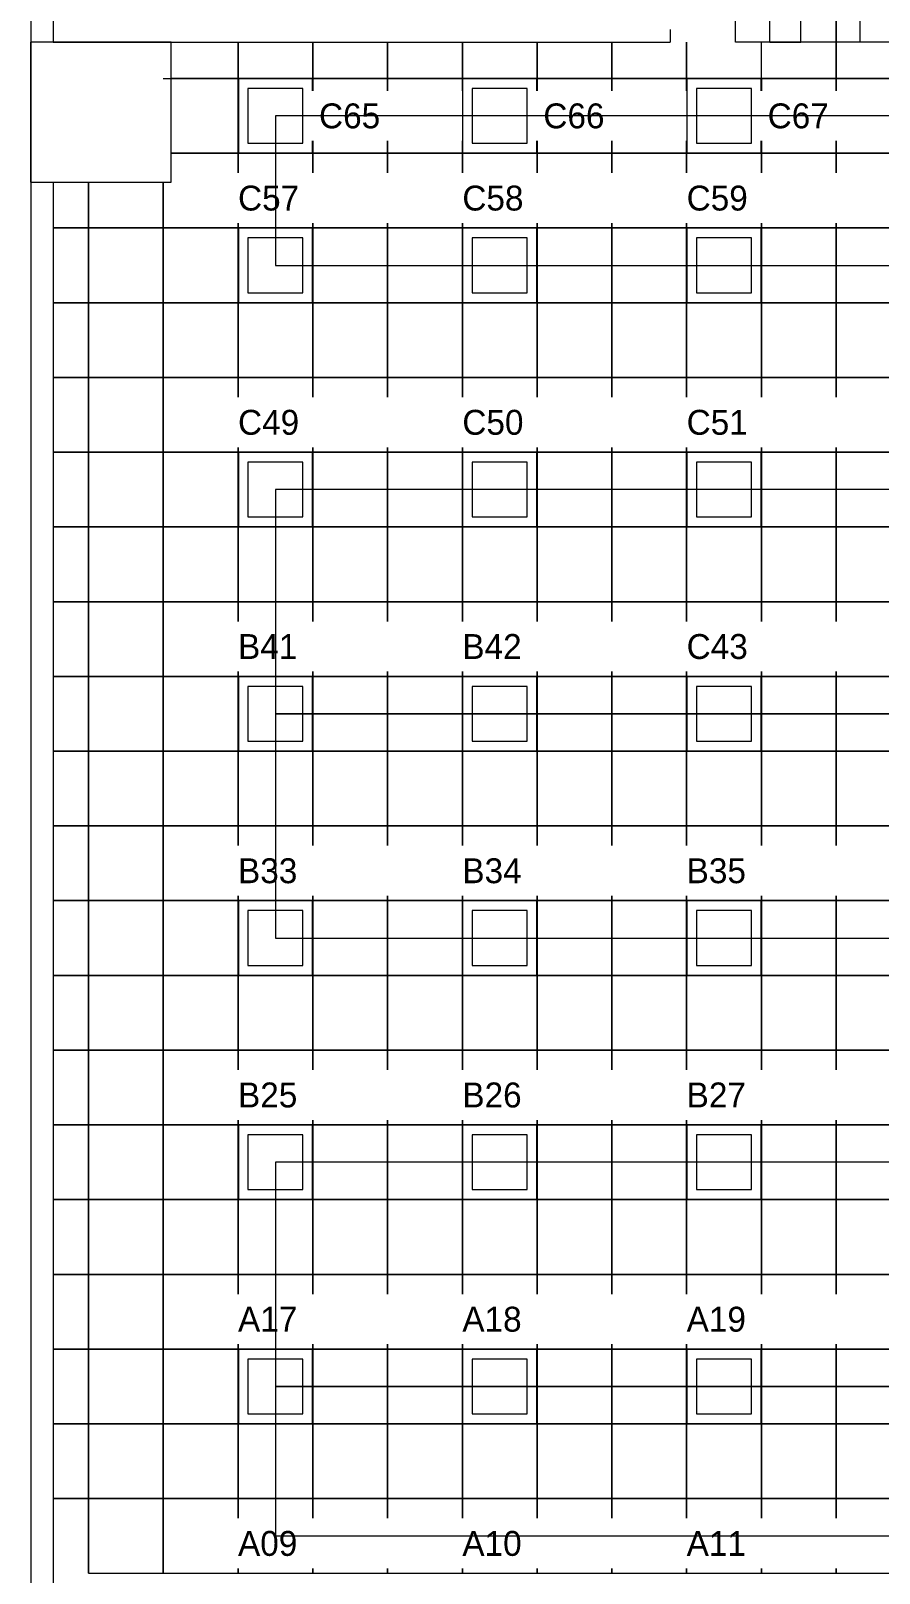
# Model space of a CAD drawing. Header units: millimetres. Extents: x 6000 to 109346, y -40506 to 46154.
# Drawn here: x 64346 to 71153, y 19197 to 31578 of the extents above; entities that cross this region are included whole.
import ezdxf

# ---------------------------------------------------------------- set-up
doc = ezdxf.new("R2010")
doc.units = ezdxf.units.MM
doc.layers.add('ARCH', color=7, linetype='Continuous', lineweight=5, true_color=0xa0a0a0)
doc.layers.add('Ceiling Grid', color=7, linetype='Continuous', lineweight=5, true_color=0xd2d2d2)
for name, color, linetype in [('E-LIGHT-ROUTE-A', 1, 'Continuous'), ('E-LIGHT-ROUTE-B', 2, 'Continuous'), ('E-LIGHT-ROUTE-C', 3, 'Continuous'), ('E-LIGHT-ROUTE-D', 4, 'Continuous'), ('E-LIGHT-ROUTE-E', 5, 'Continuous'), ('E-OFFICE-WORK', 7, 'Continuous')]:
    doc.layers.add(name, color=color, linetype=linetype)

msp = doc.modelspace()

# ---------------------------------------------------------------- linework, layer by layer
at = {"layer": 'ARCH', "linetype": 'ByBlock', "lineweight": 9}
for p, q in [((64345.9, 38775.6), (64345.9, 15925.6)), ((64525.9, 38775.6), (64525.9, 31488.1)), ((64525.9, 30363.1), (64525.9, 17525.6))]:
    msp.add_line(p, q, dxfattribs=at)
at = {"layer": 'ARCH', "lineweight": 15}
for p, q in [((70525.9, 31488.1), (70525.9, 36595.6)), ((70275.2, 31488.1), (70275.2, 32388.1)), ((69475.2, 31588.1), (69475.2, 31488.1)), ((64345.9, 30363.1), (64345.9, 31488.1)), ((64525.9, 31488.1), (69475.2, 31488.1)), ((70275.2, 31488.1), (70525.9, 31488.1))]:
    msp.add_line(p, q, dxfattribs=at)
msp.add_lwpolyline([(64345.9, 30363.1), (65470.9, 30363.1), (65470.9, 31488.1), (64345.9, 31488.1)], close=True, dxfattribs=at)
at = {"layer": 'Ceiling Grid', "lineweight": 15}
for p, q in [((70808.4, 31195.6), (70808.4, 31795.6)), ((66008.4, 31195.6), (66008.4, 31488.1)), ((66008.4, 31488.1), (66008.4, 31195.6)), ((66608.4, 31195.6), (66608.4, 31488.1)), ((66608.4, 31488.1), (66608.4, 31195.6)), ((67208.4, 31195.6), (67208.4, 31488.1)), ((67208.4, 31488.1), (67208.4, 31195.6)), ((67808.4, 31195.6), (67808.4, 31488.1)), ((67808.4, 31488.1), (67808.4, 31195.6)), ((68408.4, 31195.6), (68408.4, 31488.1)), ((68408.4, 31488.1), (68408.4, 31195.6)), ((69008.4, 31195.6), (69008.4, 31488.1)), ((69008.4, 31488.1), (69008.4, 31195.6)), ((69608.4, 31195.6), (69608.4, 31488.1)), ((69608.4, 31488.1), (69608.4, 31195.6)), ((70208.4, 31195.6), (70208.4, 31488.1)), ((65408.4, 31195.6), (66008.4, 31195.6)), ((66008.4, 31195.6), (65470.9, 31195.6)), ((66008.4, 31195.6), (66608.4, 31195.6)), ((66008.4, 30595.6), (66008.4, 31195.6)), ((66608.4, 31195.6), (67208.4, 31195.6)), ((67208.4, 31195.6), (67808.4, 31195.6)), ((67808.4, 31195.6), (68408.4, 31195.6)), ((68408.4, 31195.6), (69008.4, 31195.6)), ((69008.4, 31195.6), (69608.4, 31195.6)), ((69608.4, 31195.6), (70208.4, 31195.6)), ((70208.4, 31195.6), (70808.4, 31195.6)), ((65470.9, 30595.6), (66008.4, 30595.6)), ((64808.4, 29995.6), (64808.4, 30363.1)), ((64808.4, 30363.1), (64808.4, 29995.6)), ((65408.4, 29995.6), (65408.4, 30363.1)), ((64525.9, 29995.6), (64808.4, 29995.6)), ((64808.4, 29995.6), (64525.9, 29995.6)), ((64808.4, 29995.6), (65408.4, 29995.6)), ((64808.4, 29395.6), (64808.4, 29995.6)), ((64808.4, 29395.6), (64525.9, 29395.6)), ((64525.9, 29395.6), (64808.4, 29395.6)), ((64808.4, 28795.6), (64808.4, 29395.6)), ((64808.4, 28795.6), (64525.9, 28795.6)), ((64525.9, 28795.6), (64808.4, 28795.6)), ((64808.4, 28195.6), (64808.4, 28795.6)), ((64808.4, 28195.6), (64525.9, 28195.6)), ((64525.9, 28195.6), (64808.4, 28195.6)), ((64808.4, 27595.6), (64808.4, 28195.6)), ((64808.4, 27595.6), (64525.9, 27595.6)), ((64525.9, 27595.6), (64808.4, 27595.6)), ((64808.4, 26995.6), (64808.4, 27595.6)), ((64808.4, 26995.6), (64525.9, 26995.6)), ((64525.9, 26995.6), (64808.4, 26995.6)), ((64808.4, 26395.6), (64808.4, 26995.6)), ((64808.4, 26395.6), (64525.9, 26395.6)), ((64525.9, 26395.6), (64808.4, 26395.6)), ((64808.4, 25795.6), (64808.4, 26395.6)), ((64808.4, 25795.6), (64525.9, 25795.6)), ((64525.9, 25795.6), (64808.4, 25795.6)), ((64808.4, 25195.6), (64808.4, 25795.6)), ((64808.4, 25195.6), (64525.9, 25195.6)), ((64525.9, 25195.6), (64808.4, 25195.6)), ((64808.4, 24595.6), (64808.4, 25195.6)), ((64808.4, 24595.6), (64525.9, 24595.6)), ((64525.9, 24595.6), (64808.4, 24595.6)), ((64808.4, 23995.6), (64808.4, 24595.6)), ((64808.4, 23995.6), (64525.9, 23995.6)), ((64525.9, 23995.6), (64808.4, 23995.6)), ((64808.4, 23395.6), (64808.4, 23995.6)), ((64808.4, 23395.6), (64525.9, 23395.6)), ((64525.9, 23395.6), (64808.4, 23395.6)), ((64808.4, 22795.6), (64808.4, 23395.6)), ((64808.4, 22795.6), (64525.9, 22795.6)), ((64525.9, 22795.6), (64808.4, 22795.6)), ((64808.4, 22195.6), (64808.4, 22795.6)), ((64808.4, 22195.6), (64525.9, 22195.6)), ((64525.9, 22195.6), (64808.4, 22195.6)), ((64808.4, 21595.6), (64808.4, 22195.6)), ((64808.4, 21595.6), (64525.9, 21595.6)), ((64525.9, 21595.6), (64808.4, 21595.6)), ((64808.4, 20995.6), (64808.4, 21595.6)), ((64808.4, 20995.6), (64525.9, 20995.6)), ((64525.9, 20995.6), (64808.4, 20995.6)), ((64808.4, 20395.6), (64808.4, 20995.6)), ((64808.4, 20395.6), (64525.9, 20395.6)), ((64525.9, 20395.6), (64808.4, 20395.6)), ((64808.4, 19795.6), (64808.4, 20395.6)), ((64808.4, 19795.6), (64525.9, 19795.6)), ((64525.9, 19795.6), (64808.4, 19795.6)), ((64808.4, 19195.6), (64808.4, 19795.6))]:
    msp.add_line(p, q, dxfattribs=at)
for points in [[(71408.4, 31795.6), (70808.4, 31795.6), (70808.4, 31195.6), (71408.4, 31195.6)], [(66608.4, 31195.6), (66008.4, 31195.6), (66008.4, 30595.6), (66608.4, 30595.6)], [(67208.4, 31195.6), (66608.4, 31195.6), (66608.4, 30595.6), (67208.4, 30595.6)], [(67808.4, 31195.6), (67208.4, 31195.6), (67208.4, 30595.6), (67808.4, 30595.6)], [(68408.4, 31195.6), (67808.4, 31195.6), (67808.4, 30595.6), (68408.4, 30595.6)], [(69008.4, 31195.6), (68408.4, 31195.6), (68408.4, 30595.6), (69008.4, 30595.6)], [(69608.4, 31195.6), (69008.4, 31195.6), (69008.4, 30595.6), (69608.4, 30595.6)], [(70208.4, 31195.6), (69608.4, 31195.6), (69608.4, 30595.6), (70208.4, 30595.6)], [(70808.4, 31195.6), (70208.4, 31195.6), (70208.4, 30595.6), (70808.4, 30595.6)], [(71408.4, 31195.6), (70808.4, 31195.6), (70808.4, 30595.6), (71408.4, 30595.6)], [(66608.4, 30595.6), (66008.4, 30595.6), (66008.4, 29995.6), (66608.4, 29995.6)], [(67208.4, 30595.6), (66608.4, 30595.6), (66608.4, 29995.6), (67208.4, 29995.6)], [(67808.4, 30595.6), (67208.4, 30595.6), (67208.4, 29995.6), (67808.4, 29995.6)], [(68408.4, 30595.6), (67808.4, 30595.6), (67808.4, 29995.6), (68408.4, 29995.6)], [(69008.4, 30595.6), (68408.4, 30595.6), (68408.4, 29995.6), (69008.4, 29995.6)], [(69608.4, 30595.6), (69008.4, 30595.6), (69008.4, 29995.6), (69608.4, 29995.6)], [(70208.4, 30595.6), (69608.4, 30595.6), (69608.4, 29995.6), (70208.4, 29995.6)], [(70808.4, 30595.6), (70208.4, 30595.6), (70208.4, 29995.6), (70808.4, 29995.6)], [(71408.4, 30595.6), (70808.4, 30595.6), (70808.4, 29995.6), (71408.4, 29995.6)], [(65408.4, 29995.6), (64808.4, 29995.6), (64808.4, 29395.6), (65408.4, 29395.6)], [(66008.4, 29995.6), (65408.4, 29995.6), (65408.4, 29395.6), (66008.4, 29395.6)], [(66608.4, 29995.6), (66008.4, 29995.6), (66008.4, 29395.6), (66608.4, 29395.6)], [(67208.4, 29995.6), (66608.4, 29995.6), (66608.4, 29395.6), (67208.4, 29395.6)], [(67808.4, 29995.6), (67208.4, 29995.6), (67208.4, 29395.6), (67808.4, 29395.6)], [(68408.4, 29995.6), (67808.4, 29995.6), (67808.4, 29395.6), (68408.4, 29395.6)], [(69008.4, 29995.6), (68408.4, 29995.6), (68408.4, 29395.6), (69008.4, 29395.6)], [(69608.4, 29995.6), (69008.4, 29995.6), (69008.4, 29395.6), (69608.4, 29395.6)], [(70208.4, 29995.6), (69608.4, 29995.6), (69608.4, 29395.6), (70208.4, 29395.6)], [(70808.4, 29995.6), (70208.4, 29995.6), (70208.4, 29395.6), (70808.4, 29395.6)], [(71408.4, 29995.6), (70808.4, 29995.6), (70808.4, 29395.6), (71408.4, 29395.6)], [(65408.4, 29395.6), (64808.4, 29395.6), (64808.4, 28795.6), (65408.4, 28795.6)], [(66008.4, 29395.6), (65408.4, 29395.6), (65408.4, 28795.6), (66008.4, 28795.6)], [(66608.4, 29395.6), (66008.4, 29395.6), (66008.4, 28795.6), (66608.4, 28795.6)], [(67208.4, 29395.6), (66608.4, 29395.6), (66608.4, 28795.6), (67208.4, 28795.6)], [(67808.4, 29395.6), (67208.4, 29395.6), (67208.4, 28795.6), (67808.4, 28795.6)], [(68408.4, 29395.6), (67808.4, 29395.6), (67808.4, 28795.6), (68408.4, 28795.6)], [(69008.4, 29395.6), (68408.4, 29395.6), (68408.4, 28795.6), (69008.4, 28795.6)], [(69608.4, 29395.6), (69008.4, 29395.6), (69008.4, 28795.6), (69608.4, 28795.6)], [(70208.4, 29395.6), (69608.4, 29395.6), (69608.4, 28795.6), (70208.4, 28795.6)], [(70808.4, 29395.6), (70208.4, 29395.6), (70208.4, 28795.6), (70808.4, 28795.6)], [(71408.4, 29395.6), (70808.4, 29395.6), (70808.4, 28795.6), (71408.4, 28795.6)], [(65408.4, 28795.6), (64808.4, 28795.6), (64808.4, 28195.6), (65408.4, 28195.6)], [(66008.4, 28795.6), (65408.4, 28795.6), (65408.4, 28195.6), (66008.4, 28195.6)], [(66608.4, 28795.6), (66008.4, 28795.6), (66008.4, 28195.6), (66608.4, 28195.6)], [(67208.4, 28795.6), (66608.4, 28795.6), (66608.4, 28195.6), (67208.4, 28195.6)], [(67808.4, 28795.6), (67208.4, 28795.6), (67208.4, 28195.6), (67808.4, 28195.6)], [(68408.4, 28795.6), (67808.4, 28795.6), (67808.4, 28195.6), (68408.4, 28195.6)], [(69008.4, 28795.6), (68408.4, 28795.6), (68408.4, 28195.6), (69008.4, 28195.6)], [(69608.4, 28795.6), (69008.4, 28795.6), (69008.4, 28195.6), (69608.4, 28195.6)], [(70208.4, 28795.6), (69608.4, 28795.6), (69608.4, 28195.6), (70208.4, 28195.6)], [(70808.4, 28795.6), (70208.4, 28795.6), (70208.4, 28195.6), (70808.4, 28195.6)], [(71408.4, 28795.6), (70808.4, 28795.6), (70808.4, 28195.6), (71408.4, 28195.6)], [(65408.4, 28195.6), (64808.4, 28195.6), (64808.4, 27595.6), (65408.4, 27595.6)], [(66008.4, 28195.6), (65408.4, 28195.6), (65408.4, 27595.6), (66008.4, 27595.6)], [(66608.4, 28195.6), (66008.4, 28195.6), (66008.4, 27595.6), (66608.4, 27595.6)], [(67208.4, 28195.6), (66608.4, 28195.6), (66608.4, 27595.6), (67208.4, 27595.6)], [(67808.4, 28195.6), (67208.4, 28195.6), (67208.4, 27595.6), (67808.4, 27595.6)], [(68408.4, 28195.6), (67808.4, 28195.6), (67808.4, 27595.6), (68408.4, 27595.6)], [(69008.4, 28195.6), (68408.4, 28195.6), (68408.4, 27595.6), (69008.4, 27595.6)], [(69608.4, 28195.6), (69008.4, 28195.6), (69008.4, 27595.6), (69608.4, 27595.6)], [(70208.4, 28195.6), (69608.4, 28195.6), (69608.4, 27595.6), (70208.4, 27595.6)], [(70808.4, 28195.6), (70208.4, 28195.6), (70208.4, 27595.6), (70808.4, 27595.6)], [(71408.4, 28195.6), (70808.4, 28195.6), (70808.4, 27595.6), (71408.4, 27595.6)], [(65408.4, 27595.6), (64808.4, 27595.6), (64808.4, 26995.6), (65408.4, 26995.6)], [(66008.4, 27595.6), (65408.4, 27595.6), (65408.4, 26995.6), (66008.4, 26995.6)], [(66608.4, 27595.6), (66008.4, 27595.6), (66008.4, 26995.6), (66608.4, 26995.6)], [(67208.4, 27595.6), (66608.4, 27595.6), (66608.4, 26995.6), (67208.4, 26995.6)], [(67808.4, 27595.6), (67208.4, 27595.6), (67208.4, 26995.6), (67808.4, 26995.6)], [(68408.4, 27595.6), (67808.4, 27595.6), (67808.4, 26995.6), (68408.4, 26995.6)], [(69008.4, 27595.6), (68408.4, 27595.6), (68408.4, 26995.6), (69008.4, 26995.6)], [(69608.4, 27595.6), (69008.4, 27595.6), (69008.4, 26995.6), (69608.4, 26995.6)], [(70208.4, 27595.6), (69608.4, 27595.6), (69608.4, 26995.6), (70208.4, 26995.6)], [(70808.4, 27595.6), (70208.4, 27595.6), (70208.4, 26995.6), (70808.4, 26995.6)], [(71408.4, 27595.6), (70808.4, 27595.6), (70808.4, 26995.6), (71408.4, 26995.6)], [(65408.4, 26995.6), (64808.4, 26995.6), (64808.4, 26395.6), (65408.4, 26395.6)], [(66008.4, 26995.6), (65408.4, 26995.6), (65408.4, 26395.6), (66008.4, 26395.6)], [(66608.4, 26995.6), (66008.4, 26995.6), (66008.4, 26395.6), (66608.4, 26395.6)], [(67208.4, 26995.6), (66608.4, 26995.6), (66608.4, 26395.6), (67208.4, 26395.6)], [(67808.4, 26995.6), (67208.4, 26995.6), (67208.4, 26395.6), (67808.4, 26395.6)], [(68408.4, 26995.6), (67808.4, 26995.6), (67808.4, 26395.6), (68408.4, 26395.6)], [(69008.4, 26995.6), (68408.4, 26995.6), (68408.4, 26395.6), (69008.4, 26395.6)], [(69608.4, 26995.6), (69008.4, 26995.6), (69008.4, 26395.6), (69608.4, 26395.6)], [(70208.4, 26995.6), (69608.4, 26995.6), (69608.4, 26395.6), (70208.4, 26395.6)], [(70808.4, 26995.6), (70208.4, 26995.6), (70208.4, 26395.6), (70808.4, 26395.6)], [(71408.4, 26995.6), (70808.4, 26995.6), (70808.4, 26395.6), (71408.4, 26395.6)], [(65408.4, 26395.6), (64808.4, 26395.6), (64808.4, 25795.6), (65408.4, 25795.6)], [(66008.4, 26395.6), (65408.4, 26395.6), (65408.4, 25795.6), (66008.4, 25795.6)], [(66608.4, 26395.6), (66008.4, 26395.6), (66008.4, 25795.6), (66608.4, 25795.6)], [(67208.4, 26395.6), (66608.4, 26395.6), (66608.4, 25795.6), (67208.4, 25795.6)], [(67808.4, 26395.6), (67208.4, 26395.6), (67208.4, 25795.6), (67808.4, 25795.6)], [(68408.4, 26395.6), (67808.4, 26395.6), (67808.4, 25795.6), (68408.4, 25795.6)], [(69008.4, 26395.6), (68408.4, 26395.6), (68408.4, 25795.6), (69008.4, 25795.6)], [(69608.4, 26395.6), (69008.4, 26395.6), (69008.4, 25795.6), (69608.4, 25795.6)], [(70208.4, 26395.6), (69608.4, 26395.6), (69608.4, 25795.6), (70208.4, 25795.6)], [(70808.4, 26395.6), (70208.4, 26395.6), (70208.4, 25795.6), (70808.4, 25795.6)], [(71408.4, 26395.6), (70808.4, 26395.6), (70808.4, 25795.6), (71408.4, 25795.6)], [(65408.4, 25795.6), (64808.4, 25795.6), (64808.4, 25195.6), (65408.4, 25195.6)], [(66008.4, 25795.6), (65408.4, 25795.6), (65408.4, 25195.6), (66008.4, 25195.6)], [(66608.4, 25795.6), (66008.4, 25795.6), (66008.4, 25195.6), (66608.4, 25195.6)], [(67208.4, 25795.6), (66608.4, 25795.6), (66608.4, 25195.6), (67208.4, 25195.6)], [(67808.4, 25795.6), (67208.4, 25795.6), (67208.4, 25195.6), (67808.4, 25195.6)], [(68408.4, 25795.6), (67808.4, 25795.6), (67808.4, 25195.6), (68408.4, 25195.6)], [(69008.4, 25795.6), (68408.4, 25795.6), (68408.4, 25195.6), (69008.4, 25195.6)], [(69608.4, 25795.6), (69008.4, 25795.6), (69008.4, 25195.6), (69608.4, 25195.6)], [(70208.4, 25795.6), (69608.4, 25795.6), (69608.4, 25195.6), (70208.4, 25195.6)], [(70808.4, 25795.6), (70208.4, 25795.6), (70208.4, 25195.6), (70808.4, 25195.6)], [(71408.4, 25795.6), (70808.4, 25795.6), (70808.4, 25195.6), (71408.4, 25195.6)], [(65408.4, 25195.6), (64808.4, 25195.6), (64808.4, 24595.6), (65408.4, 24595.6)], [(66008.4, 25195.6), (65408.4, 25195.6), (65408.4, 24595.6), (66008.4, 24595.6)], [(66608.4, 25195.6), (66008.4, 25195.6), (66008.4, 24595.6), (66608.4, 24595.6)], [(67208.4, 25195.6), (66608.4, 25195.6), (66608.4, 24595.6), (67208.4, 24595.6)], [(67808.4, 25195.6), (67208.4, 25195.6), (67208.4, 24595.6), (67808.4, 24595.6)], [(68408.4, 25195.6), (67808.4, 25195.6), (67808.4, 24595.6), (68408.4, 24595.6)], [(69008.4, 25195.6), (68408.4, 25195.6), (68408.4, 24595.6), (69008.4, 24595.6)], [(69608.4, 25195.6), (69008.4, 25195.6), (69008.4, 24595.6), (69608.4, 24595.6)], [(70208.4, 25195.6), (69608.4, 25195.6), (69608.4, 24595.6), (70208.4, 24595.6)], [(70808.4, 25195.6), (70208.4, 25195.6), (70208.4, 24595.6), (70808.4, 24595.6)], [(71408.4, 25195.6), (70808.4, 25195.6), (70808.4, 24595.6), (71408.4, 24595.6)], [(65408.4, 24595.6), (64808.4, 24595.6), (64808.4, 23995.6), (65408.4, 23995.6)], [(66008.4, 24595.6), (65408.4, 24595.6), (65408.4, 23995.6), (66008.4, 23995.6)], [(66608.4, 24595.6), (66008.4, 24595.6), (66008.4, 23995.6), (66608.4, 23995.6)], [(67208.4, 24595.6), (66608.4, 24595.6), (66608.4, 23995.6), (67208.4, 23995.6)], [(67808.4, 24595.6), (67208.4, 24595.6), (67208.4, 23995.6), (67808.4, 23995.6)], [(68408.4, 24595.6), (67808.4, 24595.6), (67808.4, 23995.6), (68408.4, 23995.6)], [(69008.4, 24595.6), (68408.4, 24595.6), (68408.4, 23995.6), (69008.4, 23995.6)], [(69608.4, 24595.6), (69008.4, 24595.6), (69008.4, 23995.6), (69608.4, 23995.6)], [(70208.4, 24595.6), (69608.4, 24595.6), (69608.4, 23995.6), (70208.4, 23995.6)], [(70808.4, 24595.6), (70208.4, 24595.6), (70208.4, 23995.6), (70808.4, 23995.6)], [(71408.4, 24595.6), (70808.4, 24595.6), (70808.4, 23995.6), (71408.4, 23995.6)], [(65408.4, 23995.6), (64808.4, 23995.6), (64808.4, 23395.6), (65408.4, 23395.6)], [(66008.4, 23995.6), (65408.4, 23995.6), (65408.4, 23395.6), (66008.4, 23395.6)], [(66608.4, 23995.6), (66008.4, 23995.6), (66008.4, 23395.6), (66608.4, 23395.6)], [(67208.4, 23995.6), (66608.4, 23995.6), (66608.4, 23395.6), (67208.4, 23395.6)], [(67808.4, 23995.6), (67208.4, 23995.6), (67208.4, 23395.6), (67808.4, 23395.6)], [(68408.4, 23995.6), (67808.4, 23995.6), (67808.4, 23395.6), (68408.4, 23395.6)], [(69008.4, 23995.6), (68408.4, 23995.6), (68408.4, 23395.6), (69008.4, 23395.6)], [(69608.4, 23995.6), (69008.4, 23995.6), (69008.4, 23395.6), (69608.4, 23395.6)], [(70208.4, 23995.6), (69608.4, 23995.6), (69608.4, 23395.6), (70208.4, 23395.6)], [(70808.4, 23995.6), (70208.4, 23995.6), (70208.4, 23395.6), (70808.4, 23395.6)], [(71408.4, 23995.6), (70808.4, 23995.6), (70808.4, 23395.6), (71408.4, 23395.6)], [(65408.4, 23395.6), (64808.4, 23395.6), (64808.4, 22795.6), (65408.4, 22795.6)], [(66008.4, 23395.6), (65408.4, 23395.6), (65408.4, 22795.6), (66008.4, 22795.6)], [(66608.4, 23395.6), (66008.4, 23395.6), (66008.4, 22795.6), (66608.4, 22795.6)], [(67208.4, 23395.6), (66608.4, 23395.6), (66608.4, 22795.6), (67208.4, 22795.6)], [(67808.4, 23395.6), (67208.4, 23395.6), (67208.4, 22795.6), (67808.4, 22795.6)], [(68408.4, 23395.6), (67808.4, 23395.6), (67808.4, 22795.6), (68408.4, 22795.6)], [(69008.4, 23395.6), (68408.4, 23395.6), (68408.4, 22795.6), (69008.4, 22795.6)], [(69608.4, 23395.6), (69008.4, 23395.6), (69008.4, 22795.6), (69608.4, 22795.6)], [(70208.4, 23395.6), (69608.4, 23395.6), (69608.4, 22795.6), (70208.4, 22795.6)], [(70808.4, 23395.6), (70208.4, 23395.6), (70208.4, 22795.6), (70808.4, 22795.6)], [(71408.4, 23395.6), (70808.4, 23395.6), (70808.4, 22795.6), (71408.4, 22795.6)], [(65408.4, 22795.6), (64808.4, 22795.6), (64808.4, 22195.6), (65408.4, 22195.6)], [(66008.4, 22795.6), (65408.4, 22795.6), (65408.4, 22195.6), (66008.4, 22195.6)], [(66608.4, 22795.6), (66008.4, 22795.6), (66008.4, 22195.6), (66608.4, 22195.6)], [(67208.4, 22795.6), (66608.4, 22795.6), (66608.4, 22195.6), (67208.4, 22195.6)], [(67808.4, 22795.6), (67208.4, 22795.6), (67208.4, 22195.6), (67808.4, 22195.6)], [(68408.4, 22795.6), (67808.4, 22795.6), (67808.4, 22195.6), (68408.4, 22195.6)], [(69008.4, 22795.6), (68408.4, 22795.6), (68408.4, 22195.6), (69008.4, 22195.6)], [(69608.4, 22795.6), (69008.4, 22795.6), (69008.4, 22195.6), (69608.4, 22195.6)], [(70208.4, 22795.6), (69608.4, 22795.6), (69608.4, 22195.6), (70208.4, 22195.6)], [(70808.4, 22795.6), (70208.4, 22795.6), (70208.4, 22195.6), (70808.4, 22195.6)], [(71408.4, 22795.6), (70808.4, 22795.6), (70808.4, 22195.6), (71408.4, 22195.6)], [(65408.4, 22195.6), (64808.4, 22195.6), (64808.4, 21595.6), (65408.4, 21595.6)], [(66008.4, 22195.6), (65408.4, 22195.6), (65408.4, 21595.6), (66008.4, 21595.6)], [(66608.4, 22195.6), (66008.4, 22195.6), (66008.4, 21595.6), (66608.4, 21595.6)], [(67208.4, 22195.6), (66608.4, 22195.6), (66608.4, 21595.6), (67208.4, 21595.6)], [(67808.4, 22195.6), (67208.4, 22195.6), (67208.4, 21595.6), (67808.4, 21595.6)], [(68408.4, 22195.6), (67808.4, 22195.6), (67808.4, 21595.6), (68408.4, 21595.6)], [(69008.4, 22195.6), (68408.4, 22195.6), (68408.4, 21595.6), (69008.4, 21595.6)], [(69608.4, 22195.6), (69008.4, 22195.6), (69008.4, 21595.6), (69608.4, 21595.6)], [(70208.4, 22195.6), (69608.4, 22195.6), (69608.4, 21595.6), (70208.4, 21595.6)], [(70808.4, 22195.6), (70208.4, 22195.6), (70208.4, 21595.6), (70808.4, 21595.6)], [(71408.4, 22195.6), (70808.4, 22195.6), (70808.4, 21595.6), (71408.4, 21595.6)], [(65408.4, 21595.6), (64808.4, 21595.6), (64808.4, 20995.6), (65408.4, 20995.6)], [(66008.4, 21595.6), (65408.4, 21595.6), (65408.4, 20995.6), (66008.4, 20995.6)], [(66608.4, 21595.6), (66008.4, 21595.6), (66008.4, 20995.6), (66608.4, 20995.6)], [(67208.4, 21595.6), (66608.4, 21595.6), (66608.4, 20995.6), (67208.4, 20995.6)], [(67808.4, 21595.6), (67208.4, 21595.6), (67208.4, 20995.6), (67808.4, 20995.6)], [(68408.4, 21595.6), (67808.4, 21595.6), (67808.4, 20995.6), (68408.4, 20995.6)], [(69008.4, 21595.6), (68408.4, 21595.6), (68408.4, 20995.6), (69008.4, 20995.6)], [(69608.4, 21595.6), (69008.4, 21595.6), (69008.4, 20995.6), (69608.4, 20995.6)], [(70208.4, 21595.6), (69608.4, 21595.6), (69608.4, 20995.6), (70208.4, 20995.6)], [(70808.4, 21595.6), (70208.4, 21595.6), (70208.4, 20995.6), (70808.4, 20995.6)], [(71408.4, 21595.6), (70808.4, 21595.6), (70808.4, 20995.6), (71408.4, 20995.6)], [(65408.4, 20995.6), (64808.4, 20995.6), (64808.4, 20395.6), (65408.4, 20395.6)], [(66008.4, 20995.6), (65408.4, 20995.6), (65408.4, 20395.6), (66008.4, 20395.6)], [(66608.4, 20995.6), (66008.4, 20995.6), (66008.4, 20395.6), (66608.4, 20395.6)], [(67208.4, 20995.6), (66608.4, 20995.6), (66608.4, 20395.6), (67208.4, 20395.6)], [(67808.4, 20995.6), (67208.4, 20995.6), (67208.4, 20395.6), (67808.4, 20395.6)], [(68408.4, 20995.6), (67808.4, 20995.6), (67808.4, 20395.6), (68408.4, 20395.6)], [(69008.4, 20995.6), (68408.4, 20995.6), (68408.4, 20395.6), (69008.4, 20395.6)], [(69608.4, 20995.6), (69008.4, 20995.6), (69008.4, 20395.6), (69608.4, 20395.6)], [(70208.4, 20995.6), (69608.4, 20995.6), (69608.4, 20395.6), (70208.4, 20395.6)], [(70808.4, 20995.6), (70208.4, 20995.6), (70208.4, 20395.6), (70808.4, 20395.6)], [(71408.4, 20995.6), (70808.4, 20995.6), (70808.4, 20395.6), (71408.4, 20395.6)], [(65408.4, 20395.6), (64808.4, 20395.6), (64808.4, 19795.6), (65408.4, 19795.6)], [(66008.4, 20395.6), (65408.4, 20395.6), (65408.4, 19795.6), (66008.4, 19795.6)], [(66608.4, 20395.6), (66008.4, 20395.6), (66008.4, 19795.6), (66608.4, 19795.6)], [(67208.4, 20395.6), (66608.4, 20395.6), (66608.4, 19795.6), (67208.4, 19795.6)], [(67808.4, 20395.6), (67208.4, 20395.6), (67208.4, 19795.6), (67808.4, 19795.6)], [(68408.4, 20395.6), (67808.4, 20395.6), (67808.4, 19795.6), (68408.4, 19795.6)], [(69008.4, 20395.6), (68408.4, 20395.6), (68408.4, 19795.6), (69008.4, 19795.6)], [(69608.4, 20395.6), (69008.4, 20395.6), (69008.4, 19795.6), (69608.4, 19795.6)], [(70208.4, 20395.6), (69608.4, 20395.6), (69608.4, 19795.6), (70208.4, 19795.6)], [(70808.4, 20395.6), (70208.4, 20395.6), (70208.4, 19795.6), (70808.4, 19795.6)], [(71408.4, 20395.6), (70808.4, 20395.6), (70808.4, 19795.6), (71408.4, 19795.6)], [(65408.4, 19795.6), (64808.4, 19795.6), (64808.4, 19195.6), (65408.4, 19195.6)], [(66008.4, 19795.6), (65408.4, 19795.6), (65408.4, 19195.6), (66008.4, 19195.6)], [(66608.4, 19795.6), (66008.4, 19795.6), (66008.4, 19195.6), (66608.4, 19195.6)], [(67208.4, 19795.6), (66608.4, 19795.6), (66608.4, 19195.6), (67208.4, 19195.6)], [(67808.4, 19795.6), (67208.4, 19795.6), (67208.4, 19195.6), (67808.4, 19195.6)], [(68408.4, 19795.6), (67808.4, 19795.6), (67808.4, 19195.6), (68408.4, 19195.6)], [(69008.4, 19795.6), (68408.4, 19795.6), (68408.4, 19195.6), (69008.4, 19195.6)], [(69608.4, 19795.6), (69008.4, 19795.6), (69008.4, 19195.6), (69608.4, 19195.6)], [(70208.4, 19795.6), (69608.4, 19795.6), (69608.4, 19195.6), (70208.4, 19195.6)], [(70808.4, 19795.6), (70208.4, 19795.6), (70208.4, 19195.6), (70808.4, 19195.6)], [(71408.4, 19795.6), (70808.4, 19795.6), (70808.4, 19195.6), (71408.4, 19195.6)]]:
    msp.add_lwpolyline(points, close=True, dxfattribs=at)
msp.add_lwpolyline([(65408.4, 30363.1), (65408.4, 29995.6), (66008.4, 29995.6), (66008.4, 30595.6), (65470.9, 30595.6)], dxfattribs=at)
at = {"layer": 'E-LIGHT-ROUTE-D', "lineweight": 15}
msp.add_lwpolyline([(73000, 31488.1), (70000, 31488.1), (70000, 32095.6), (70425.9, 32095.6), (70000, 32095.6), (69625.9, 32095.6), (69625.9, 32695.6), (68425.9, 32695.6), (68425.9, 32095.6), (66625.9, 32095.6), (65425.9, 32095.6), (65425.9, 33895.6), (66025.9, 33895.6), (67825.9, 33895.6), (69625.9, 33895.6), (69625.9, 35695.6), (68425.9, 35695.6), (66625.9, 35695.6), (65425.9, 35695.6)], dxfattribs=at)
at = {"layer": 'E-LIGHT-ROUTE-E', "lineweight": 15}
msp.add_lwpolyline([(73000, 31488.1), (71000, 31488.1), (71000, 32095.6), (70525.9, 32095.6), (71000, 32095.6), (71000, 32695.6), (71708.4, 32695.6), (73508.4, 32695.6), (75308.4, 32695.6), (77108.4, 32695.6), (78908.4, 32695.6), (78908.4, 34495.6), (75308.4, 34495.6), (73508.4, 34495.6), (71708.4, 34495.6), (71708.4, 35695.6), (73508.4, 35695.6), (75308.4, 35695.6), (77108.4, 35695.6), (78908.4, 35695.6)], dxfattribs=at)
at = {"layer": 'E-OFFICE-WORK', "lineweight": 15}
for points in [[(66010.9, 30598.1), (66605.9, 30598.1), (66605.9, 31193.1), (66010.9, 31193.1)], [(66088.4, 30675.6), (66528.4, 30675.6), (66528.4, 31115.6), (66088.4, 31115.6)], [(66010.9, 29398.1), (66605.9, 29398.1), (66605.9, 29993.1), (66010.9, 29993.1)], [(67810.9, 29398.1), (68405.9, 29398.1), (68405.9, 29993.1), (67810.9, 29993.1)], [(69610.9, 29398.1), (70205.9, 29398.1), (70205.9, 29993.1), (69610.9, 29993.1)], [(66088.4, 29475.6), (66528.4, 29475.6), (66528.4, 29915.6), (66088.4, 29915.6)], [(67888.4, 29475.6), (68328.4, 29475.6), (68328.4, 29915.6), (67888.4, 29915.6)], [(69688.4, 29475.6), (70128.4, 29475.6), (70128.4, 29915.6), (69688.4, 29915.6)], [(66010.9, 27598.1), (66605.9, 27598.1), (66605.9, 28193.1), (66010.9, 28193.1)], [(66088.4, 27675.6), (66528.4, 27675.6), (66528.4, 28115.6), (66088.4, 28115.6)], [(67810.9, 27598.1), (68405.9, 27598.1), (68405.9, 28193.1), (67810.9, 28193.1)], [(67888.4, 27675.6), (68328.4, 27675.6), (68328.4, 28115.6), (67888.4, 28115.6)], [(69610.9, 27598.1), (70205.9, 27598.1), (70205.9, 28193.1), (69610.9, 28193.1)], [(69688.4, 27675.6), (70128.4, 27675.6), (70128.4, 28115.6), (69688.4, 28115.6)], [(66010.9, 25798.1), (66605.9, 25798.1), (66605.9, 26393.1), (66010.9, 26393.1)], [(67810.9, 25798.1), (68405.9, 25798.1), (68405.9, 26393.1), (67810.9, 26393.1)], [(69610.9, 25798.1), (70205.9, 25798.1), (70205.9, 26393.1), (69610.9, 26393.1)], [(66088.4, 25875.6), (66528.4, 25875.6), (66528.4, 26315.6), (66088.4, 26315.6)], [(67888.4, 25875.6), (68328.4, 25875.6), (68328.4, 26315.6), (67888.4, 26315.6)], [(69688.4, 25875.6), (70128.4, 25875.6), (70128.4, 26315.6), (69688.4, 26315.6)], [(66010.9, 23998.1), (66605.9, 23998.1), (66605.9, 24593.1), (66010.9, 24593.1)], [(66088.4, 24075.6), (66528.4, 24075.6), (66528.4, 24515.6), (66088.4, 24515.6)], [(67810.9, 23998.1), (68405.9, 23998.1), (68405.9, 24593.1), (67810.9, 24593.1)], [(67888.4, 24075.6), (68328.4, 24075.6), (68328.4, 24515.6), (67888.4, 24515.6)], [(69610.9, 23998.1), (70205.9, 23998.1), (70205.9, 24593.1), (69610.9, 24593.1)], [(69688.4, 24075.6), (70128.4, 24075.6), (70128.4, 24515.6), (69688.4, 24515.6)], [(66010.9, 22198.1), (66605.9, 22198.1), (66605.9, 22793.1), (66010.9, 22793.1)], [(67810.9, 22198.1), (68405.9, 22198.1), (68405.9, 22793.1), (67810.9, 22793.1)], [(69610.9, 22198.1), (70205.9, 22198.1), (70205.9, 22793.1), (69610.9, 22793.1)], [(66088.4, 22275.6), (66528.4, 22275.6), (66528.4, 22715.6), (66088.4, 22715.6)], [(67888.4, 22275.6), (68328.4, 22275.6), (68328.4, 22715.6), (67888.4, 22715.6)], [(69688.4, 22275.6), (70128.4, 22275.6), (70128.4, 22715.6), (69688.4, 22715.6)], [(66010.9, 20398.1), (66605.9, 20398.1), (66605.9, 20993.1), (66010.9, 20993.1)], [(67810.9, 20398.1), (68405.9, 20398.1), (68405.9, 20993.1), (67810.9, 20993.1)], [(69610.9, 20398.1), (70205.9, 20398.1), (70205.9, 20993.1), (69610.9, 20993.1)], [(66088.4, 20475.6), (66528.4, 20475.6), (66528.4, 20915.6), (66088.4, 20915.6)], [(67888.4, 20475.6), (68328.4, 20475.6), (68328.4, 20915.6), (67888.4, 20915.6)], [(69688.4, 20475.6), (70128.4, 20475.6), (70128.4, 20915.6), (69688.4, 20915.6)]]:
    msp.add_lwpolyline(points, close=True, dxfattribs=at)

# ---------------------------------------------------------------- next in the draw order: texts
at = {"layer": 'E-OFFICE-WORK', "lineweight": 15, "char_height": 200, "width": 1150, "attachment_point": 1, "bg_fill": 3, "box_fill_scale": 1.5, "bg_fill_color": 256, "bg_fill_true_color": 13158600, "bg_fill_transparency": 0}
for s, insert in [('C65', (66658.4, 30995.6)), ('C57', (66008.4, 30335.6)), ('C58', (67808.4, 30335.6)), ('C59', (69608.4, 30335.6)), ('C49', (66008.4, 28535.6)), ('C50', (67808.4, 28535.6)), ('C51', (69608.4, 28535.6)), ('B41', (66008.4, 26735.6)), ('B42', (67808.4, 26735.6)), ('C43', (69608.4, 26735.6)), ('B33', (66008.4, 24935.6)), ('B34', (67808.4, 24935.6)), ('B35', (69608.4, 24935.6)), ('B25', (66008.4, 23135.6)), ('B26', (67808.4, 23135.6)), ('B27', (69608.4, 23135.6)), ('A17', (66008.4, 21335.6)), ('A18', (67808.4, 21335.6)), ('A19', (69608.4, 21335.6)), ('A09', (66008.4, 19535.6)), ('A10', (67808.4, 19535.6)), ('A11', (69608.4, 19535.6))]:
    msp.add_mtext(s, dxfattribs=dict(at, insert=insert))

# ---------------------------------------------------------------- next in the draw order: linework, layer by layer
at = {"layer": 'E-OFFICE-WORK', "lineweight": 15}
for points in [[(67810.9, 30598.1), (68405.9, 30598.1), (68405.9, 31193.1), (67810.9, 31193.1)], [(67888.4, 30675.6), (68328.4, 30675.6), (68328.4, 31115.6), (67888.4, 31115.6)]]:
    msp.add_lwpolyline(points, close=True, dxfattribs=at)

# ---------------------------------------------------------------- next in the draw order: texts
at = {"layer": 'E-OFFICE-WORK', "lineweight": 15, "insert": (68458.4, 30995.6), "char_height": 200, "width": 1150, "attachment_point": 1, "bg_fill": 3, "box_fill_scale": 1.5, "bg_fill_color": 256, "bg_fill_true_color": 13158600, "bg_fill_transparency": 0}
msp.add_mtext('C66', dxfattribs=at)

# ---------------------------------------------------------------- next in the draw order: linework, layer by layer
at = {"layer": 'E-OFFICE-WORK', "lineweight": 15}
for points in [[(69610.9, 30598.1), (70205.9, 30598.1), (70205.9, 31193.1), (69610.9, 31193.1)], [(69688.4, 30675.6), (70128.4, 30675.6), (70128.4, 31115.6), (69688.4, 31115.6)]]:
    msp.add_lwpolyline(points, close=True, dxfattribs=at)

# ---------------------------------------------------------------- next in the draw order: texts
at = {"layer": 'E-OFFICE-WORK', "lineweight": 15, "insert": (70258.4, 30995.6), "char_height": 200, "width": 1150, "attachment_point": 1, "bg_fill": 3, "box_fill_scale": 1.5, "bg_fill_color": 256, "bg_fill_true_color": 13158600, "bg_fill_transparency": 0}
msp.add_mtext('C67', dxfattribs=at)

# ---------------------------------------------------------------- next in the draw order: linework, layer by layer
at = {"layer": 'E-LIGHT-ROUTE-A', "lineweight": 15}
msp.add_lwpolyline([(73000, 31488.1), (73550, 31488.1), (73550, 20695.6), (77108.4, 20695.6), (75308.4, 20695.6), (73508.4, 20695.6), (71708.4, 20695.6), (69908.4, 20695.6), (68108.4, 20695.6), (66308.4, 20695.6), (66308.4, 19495.6), (74708.4, 19495.6), (74708.4, 18895.6), (73508.4, 18895.6), (71708.4, 18895.6), (69908.4, 18895.6), (68108.4, 18895.6), (66308.4, 18895.6), (66308.4, 17095.6), (68108.4, 17095.6), (69908.4, 17095.6), (71708.4, 17095.6), (73508.4, 17095.6)], dxfattribs=at)
at = {"layer": 'E-LIGHT-ROUTE-B', "lineweight": 15}
msp.add_lwpolyline([(73000, 31488.1), (73950, 31488.1), (73950, 26095.6), (68108.4, 26095.6), (66308.4, 26095.6), (66308.4, 24295.6), (68108.4, 24295.6), (69908.4, 24295.6), (71708.4, 24295.6), (73508.4, 24295.6), (73508.4, 23695.6), (74708.4, 23695.6), (74708.4, 22495.6), (78908.4, 22495.6), (77108.4, 22495.6), (75308.4, 22495.6), (73508.4, 22495.6), (71708.4, 22495.6), (69908.4, 22495.6), (68108.4, 22495.6), (66308.4, 22495.6), (66308.4, 20695.6), (78908.4, 20695.6)], dxfattribs=at)
at = {"layer": 'E-LIGHT-ROUTE-C', "lineweight": 15}
msp.add_lwpolyline([(73000, 31488.1), (74350, 31488.1), (74350, 31495.6), (71708.4, 31495.6), (71708.4, 30895.6), (73508.4, 30895.6), (69908.4, 30895.6), (68108.4, 30895.6), (66308.4, 30895.6), (66308.4, 29695.6), (68108.4, 29695.6), (69908.4, 29695.6), (71708.4, 29695.6), (73508.4, 29695.6), (73508.4, 27895.6), (71708.4, 27895.6), (69908.4, 27895.6), (68108.4, 27895.6), (66308.4, 27895.6), (66308.4, 26095.6), (69908.4, 26095.6), (71708.4, 26095.6), (73508.4, 26095.6)], dxfattribs=at)

doc.saveas('drawing.dxf')
